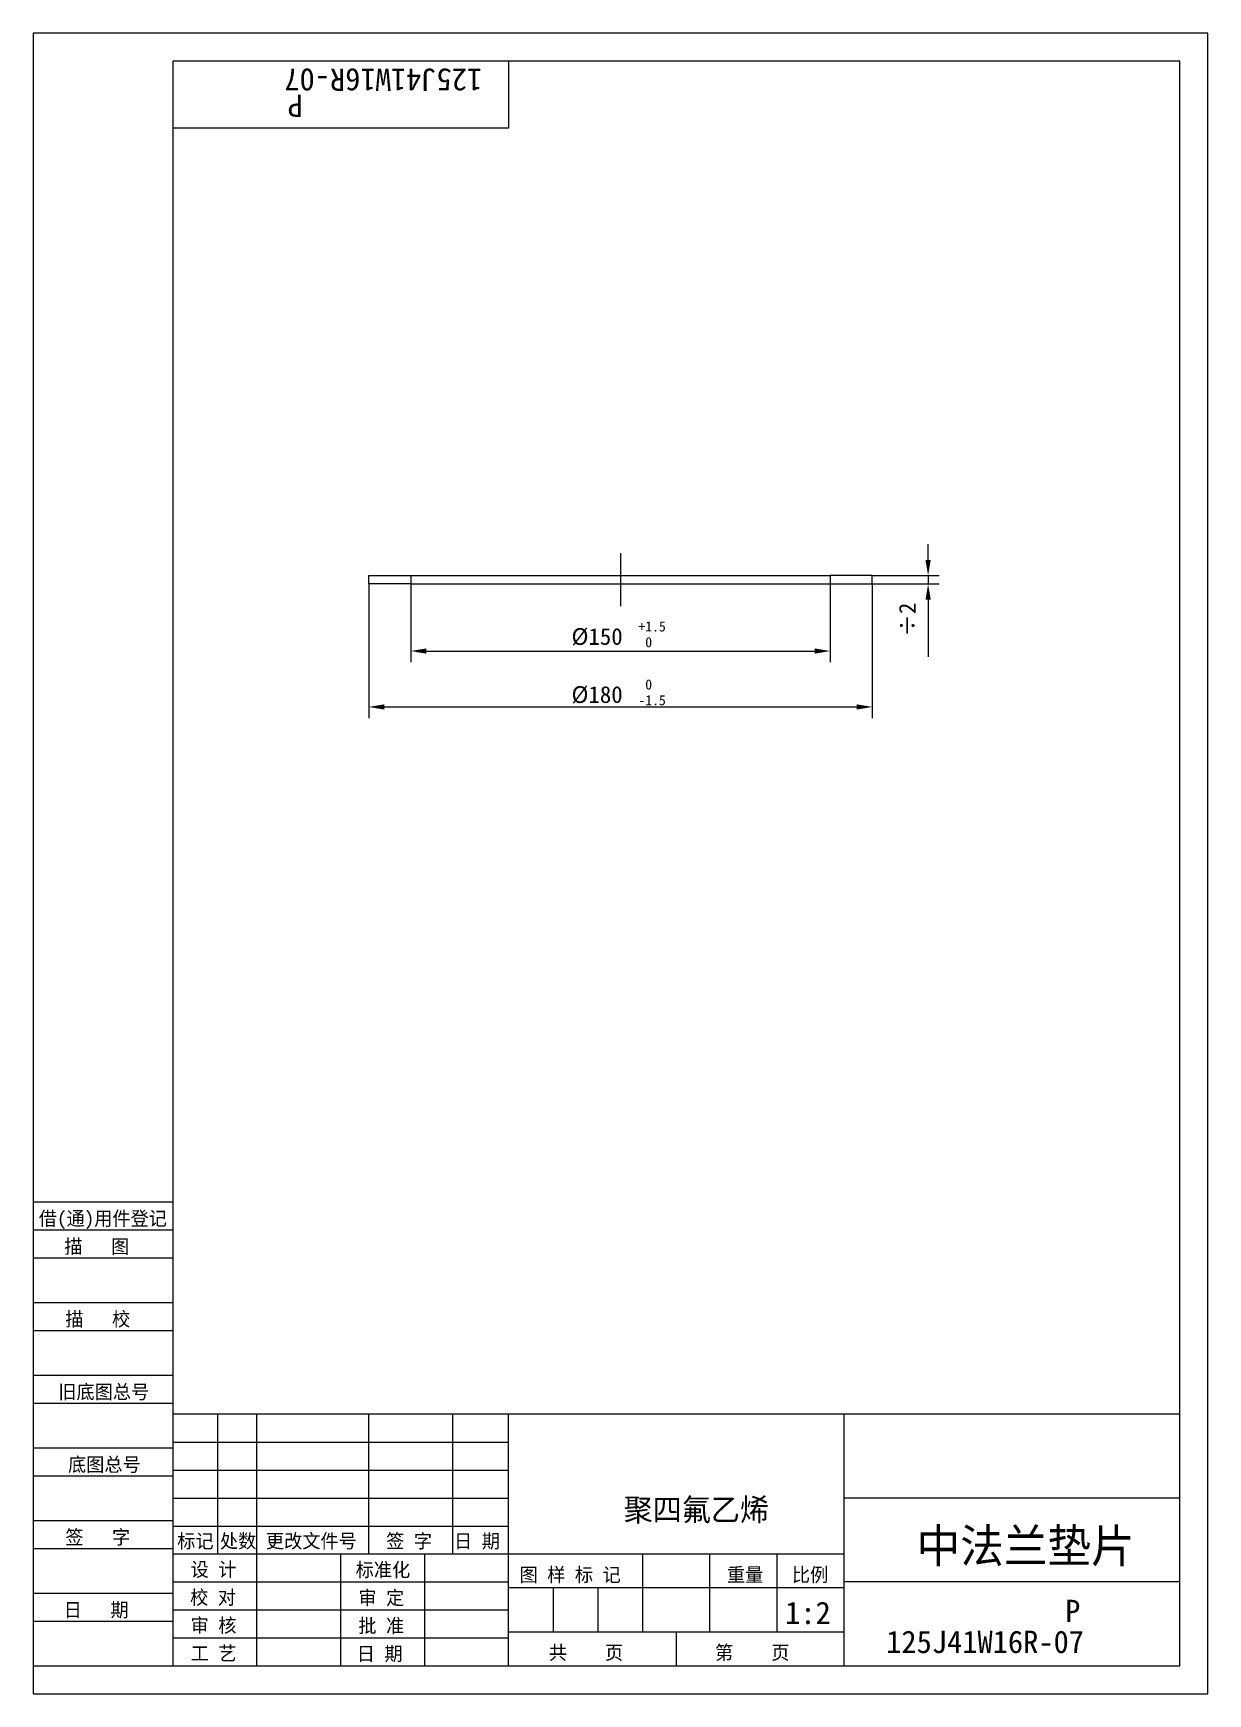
# Model space of a CAD drawing. Header units: metres. Extents: x 0 to 210, y 0 to 297.
import ezdxf

# ---------------------------------------------------------------- set-up
doc = ezdxf.new("R2010")
doc.units = ezdxf.units.M
for name, color, linetype in [('C', 6, 'Continuous'), ('D', 1, 'Continuous'), ('FL', 5, 'Continuous'), ('T', 7, 'Continuous'), ('TL', 4, 'Continuous')]:
    doc.layers.add(name, color=color, linetype=linetype)

# ---------------------------------------------------------------- blocks, each defined once
blk = doc.blocks.new('TUKUN4')
at = {"layer": 'FL'}
for p, q in [((0, 297), (0, 0)), ((210, 297), (0, 297)), ((210, 0), (210, 297)), ((0, 78), (25, 78)), ((0, 70), (25, 70)), ((0, 65), (25, 65)), ((0, 57), (25, 57)), ((0, 52), (25, 52)), ((33, 25), (33, 50)), ((40, 5), (40, 50)), ((60, 25), (60, 50)), ((75, 25), (75, 50)), ((25, 45), (85, 45)), ((0, 44), (25, 44)), ((0, 39), (25, 39)), ((25, 40), (85, 40)), ((25, 35), (85, 35)), ((0, 31), (25, 31)), ((25, 30), (85, 30)), ((0, 26), (25, 26)), ((70, 5), (70, 25)), ((0, 18), (25, 18)), ((25, 20), (85, 20)), ((25, 15), (85, 15)), ((0, 13), (25, 13)), ((25, 10), (85, 10)), ((0, 0), (210, 0))]:
    blk.add_line(p, q, dxfattribs=at)
at = {"layer": 'TL'}
for p, q in [((25, 5), (25, 292)), ((205, 292), (25, 292)), ((85, 292), (85, 280)), ((205, 5), (205, 292)), ((85, 280), (25, 280)), ((0, 88), (25, 88)), ((0, 83), (25, 83)), ((205, 50), (25, 50)), ((85, 5), (85, 50)), ((145, 5), (145, 50)), ((205, 35), (145, 35)), ((145, 25), (25, 25)), ((55, 5), (55, 25)), ((109, 11), (109, 25)), ((121, 11), (121, 25)), ((133, 11), (133, 25)), ((85, 19), (145, 19)), ((93, 11), (93, 19)), ((101, 11), (101, 19)), ((205, 20), (145, 20)), ((145, 11), (85, 11)), ((115, 5), (115, 11)), ((0, 5), (205, 5))]:
    blk.add_line(p, q, dxfattribs=at)
at = {"layer": 'T'}
for s, p in [('借(通)用件登记', (1, 83.76)), ('描   图', (5.56, 78.76)), ('描   校', (5.74, 65.76)), ('旧底图总号', (4.49, 52.76)), ('底图总号', (6.22, 39.76)), ('签   字', (5.74, 26.76)), ('标记', (25.75, 26.07)), ('处数', (33.38, 26.07)), ('更改文件号', (41.61, 26.07)), ('签 字', (63.1, 26.07)), ('日 期', (75.23, 26.07)), ('设 计', (28.14, 20.99)), ('标准化', (57.65, 20.93)), ('图 样 标 记', (86.95, 20.04)), ('重量', (124.03, 20.04)), ('比例', (135.64, 20.04)), ('校 对', (28.05, 15.99)), ('审 定', (58.13, 15.93)), ('日   期', (5.45, 13.76)), ('审 核', (28.14, 10.99)), ('批 准', (58.13, 10.93)), ('共    页', (92.18, 6.13)), ('第    页', (121.9, 6.13)), ('工 艺', (28.14, 5.99)), ('日 期', (57.84, 5.93))]:
    blk.add_text(s, height=2.5, dxfattribs=at).set_placement(p)

msp = doc.modelspace()

# ---------------------------------------------------------------- linework, layer by layer
at = {"layer": 'C'}
msp.add_lwpolyline([(105, 204), (105, 194.5)], dxfattribs=at)
at = {"layer": 'D'}
for p, q in [((160, 202.8), (160, 205.6)), ((150, 200), (162, 200)), ((160, 200), (160, 198.5)), ((60, 198.5), (60, 174.5)), ((67.5, 198.5), (67.5, 184.5)), ((142.5, 198.5), (142.5, 184.5)), ((150, 198.5), (162, 198.5)), ((150, 198.5), (150, 174.5)), ((160, 195.7), (160, 192.9)), ((160, 192.9), (160, 185.48)), ((70.3, 186.5), (139.7, 186.5)), ((62.8, 176.5), (147.2, 176.5))]:
    msp.add_line(p, q, dxfattribs=at)
for points in [[(159.53, 202.8), (160.47, 202.8), (160, 200)], [(159.53, 195.7), (160.47, 195.7), (160, 198.5)], [(70.3, 186.97), (70.3, 186.03), (67.5, 186.5)], [(139.7, 186.97), (139.7, 186.03), (142.5, 186.5)], [(62.8, 176.97), (62.8, 176.03), (60, 176.5)], [(147.2, 176.97), (147.2, 176.03), (150, 176.5)]]:
    msp.add_solid(points, dxfattribs=at)
at = {"layer": 'TL'}
for points in [[(67.5, 198.5), (60, 198.5), (60, 200), (67.5, 200), (67.5, 198.5)], [(67.5, 200), (142.5, 200)], [(142.5, 200), (142.5, 198.5), (150, 198.5), (150, 200), (142.5, 200)], [(67.5, 198.5), (142.5, 198.5)]]:
    msp.add_lwpolyline(points, dxfattribs=at)

# ---------------------------------------------------------------- block references
at = {"layer": 'D'}
msp.add_blockref('TUKUN4', (0, 0), dxfattribs=at)

# ---------------------------------------------------------------- texts
for s, height, rotation, p in [('125J41W16R-07', 4, 180, (80.27, 290.67)), ('P', 4, 180, (48.21, 286.02)), ('%%2472', 3, 90, (157.79, 189.03))]:
    msp.add_text(s, height=height, rotation=rotation, dxfattribs=at).set_placement(p)
for s, height, p in [('%%C150', 3, (96.24, 187.6)), ('+1.5', 1.8, (108.2, 190)), (' 0', 1.8, (108.2, 187.18)), (' 0', 1.8, (108.2, 179.62)), ('%%C180', 3, (96.24, 177.22)), ('-1.5', 1.8, (108.2, 176.8)), ('聚四氟乙烯', 4, (105.55, 30.93)), ('中法兰垫片', 6, (157.93, 23.47)), ('1:2', 4, (134.43, 12.48)), ('P', 4, (184.5, 12.82)), ('125J41W16R-07', 4, (152.5, 7.29))]:
    msp.add_text(s, height=height, dxfattribs=at).set_placement(p)

doc.saveas('drawing.dxf')
